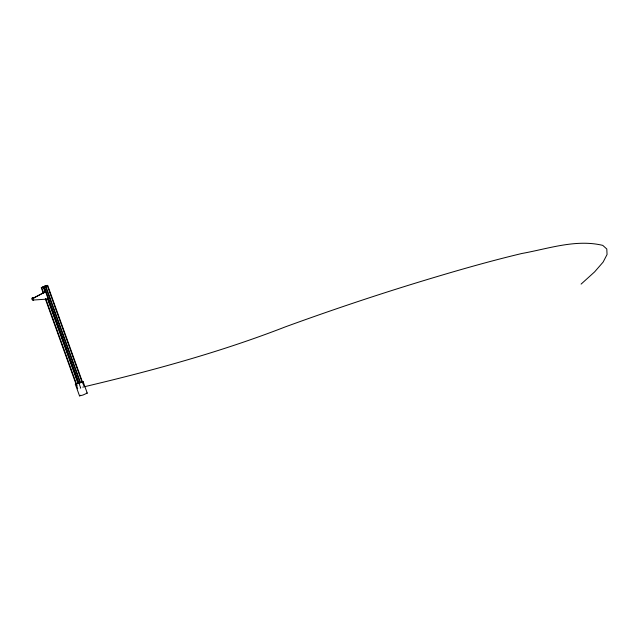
<?xml version="1.0" encoding="UTF-8"?>
<svg xmlns="http://www.w3.org/2000/svg" width="639" height="639" viewBox="0 0 639 639"><rect width="100%" height="100%" fill="white"/><g stroke="black" fill="none" stroke-linecap="round" stroke-linejoin="round"><path stroke-width="0.96" d="M82.111 381.531L83.046 381.451L87.239 393.089L82.926 395.054L79.532 395.884L75.33 384.239L77.071 383.248M79.516 395.853L80.442 395.253M581.099 284.107L594.605 271.894L603.12 262.094L607.05 254.522L606.794 249.002L602.761 245.376C575.931 238.922 548.31 248.747 521.919 253.475C489.298 261.247 457.053 270.521 424.959 280.233C378.064 294.427 331.601 310.027 285.561 326.785C219.704 352.401 151.451 370.924 82.758 387.122M33.324 300.082A1.262 0.927 76.2 0 1 32.118 299.451A1.262 0.927 76.2 0 1 32.27 297.87A1.262 0.927 76.2 0 1 33.516 298.078L45.768 291.656M33.516 298.078L44.714 292.135M41.303 287.678L45.081 286.024L41.303 287.678L43.324 293.293M78.589 383.416L43.891 287.039L47.254 285.489L47.669 285.385L83.717 385.509M43.891 287.039L47.669 285.385M46.679 299.196L48.34 298.493M33.859 299.995L46.99 299.124M80.274 388.097L80.69 387.993L44.307 286.943M86.585 393.105L87.239 393.105M75.322 384.231L79.444 383.176L83.046 381.451M47.254 285.489L82.295 382.801M80.506 382.537L45.808 286.16L43.636 286.687L45.657 292.303M80.083 382.729L45.385 286.352L43.212 286.887L45.233 292.502M48.013 298.852L77.998 382.13M47.59 299.052L77.575 382.33M41.719 287.574L43.74 293.189M45.76 298.804L77.095 385.82M45.345 298.908L77.686 388.736M33.635 300.01A1.262 0.927 76.2 0 1 32.429 299.371A1.262 0.927 76.2 0 1 32.573 297.79A1.262 0.927 76.2 0 1 33.827 298.006"/></g></svg>
